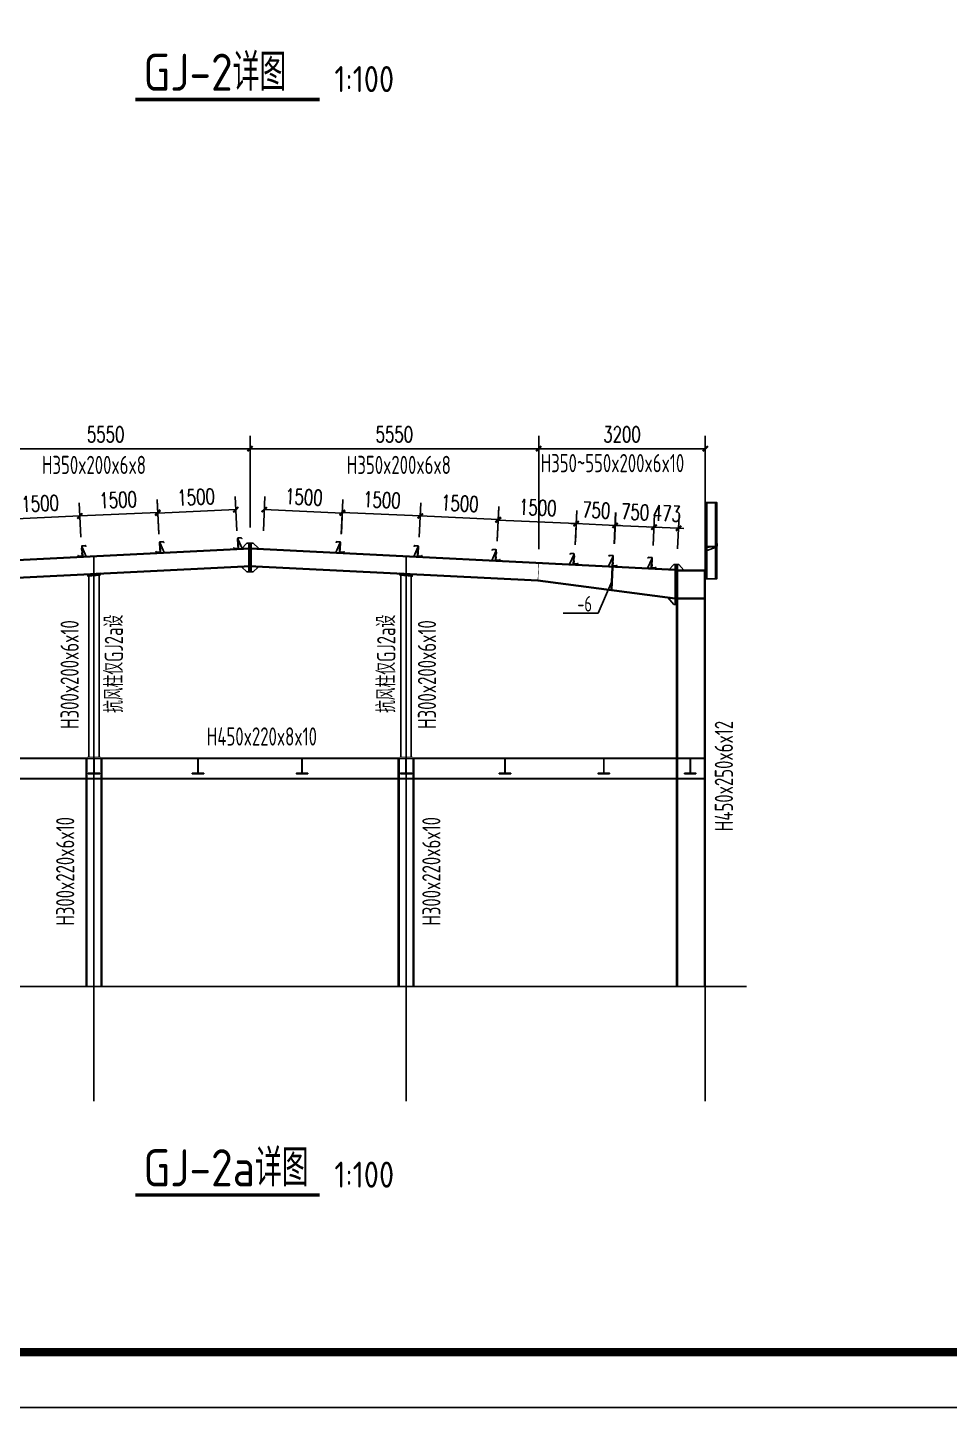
# Model space of a CAD drawing. Extents: x 177291 to 1288761, y 177638 to 322898.
# Drawn here: x 1211911 to 1229629, y 177960 to 204482 of the extents above; entities that cross this region are included whole.
import ezdxf

# ---------------------------------------------------------------- set-up
doc = ezdxf.new("R2010")
doc.units = 0
doc.header["$LTSCALE"] = 1000
for name, color, linetype in [('ADIM', 3, 'Continuous'), ('AXIS', 3, 'Continuous'), ('DOTE', 1, 'Continuous'), ('GL', 150, 'Continuous'), ('GZ', 50, 'Continuous'), ('LT', 27, 'Continuous'), ('PUB_TITLE', 4, 'Continuous'), ('PZ', 202, 'Continuous'), ('TEXT', 7, 'Continuous')]:
    doc.layers.add(name, color=color, linetype=linetype)
doc.styles.add('_TCH_DIM_T3', font='SIMPLEX', dxfattribs={"width": 0.705882, "bigfont": 'GBCBIG'})
doc.styles.get("Standard").update_dxf_attribs({"font": 'gbenor.shx', "bigfont": 'gbcbig.shx'})
doc.styles.add('TSSD_Norm', font='tssdeng.shx', dxfattribs={"bigfont": 'hztxt.shx'})
doc.dimstyles.new('TCH_100_1', dxfattribs={"dimtxt": 297.5, "dimasz": 100, "dimexe": 250, "dimexo": 300, "dimgap": 126.25, "dimtad": 1, "dimdec": 0, "dimzin": 0, "dimdsep": 46, "dimtxsty": '_TCH_DIM_T3', "dimblk": 'ARCHTICK', "dimcen": 0.09, "dimclrd": 126, "dimclre": 126, "dimclrt": 7, "dimazin": 2, "dimtfac": 1, "dimtdec": 0, "dimtix": 1, "dimtmove": 2, "dimatfit": 3, "dimfxl": 1, "dimtolj": 1, "dimtzin": 0, "dimarcsym": 0})

# ---------------------------------------------------------------- blocks, each defined once
blk = doc.blocks.new('_ArchTick')
at = {"color": 0, "linetype": 'ByBlock', "const_width": 0.4}
blk.add_lwpolyline([(-0.5, -0.5), (0.5, 0.5)], dxfattribs=at)
blk = doc.blocks.new('*D907')
at = {"color": 126, "linetype": 'ByBlock', "lineweight": -2, "transparency": 16777216}
for p, q in [((1210637, 194459), (1210637, 196638)), ((1216186, 194874), (1216186, 196638)), ((1210637, 196388), (1216186, 196388))]:
    blk.add_line(p, q, dxfattribs=at)
at = {"layer": 'Defpoints', "color": 0, "linetype": 'ByBlock', "transparency": 16777216}
for p in [(1216186, 196388), (1216186, 194574), (1210637, 194159)]:
    blk.add_point(p, dxfattribs=at)
at = {"color": 126, "linetype": 'ByBlock', "lineweight": -2, "transparency": 16777216, "xscale": 100, "yscale": 100, "zscale": 100, "rotation": 180}
blk.add_blockref('_ArchTick', (1210637, 196388), dxfattribs=at)
at = {"color": 126, "linetype": 'ByBlock', "lineweight": -2, "transparency": 16777216, "xscale": 100, "yscale": 100, "zscale": 100}
blk.add_blockref('_ArchTick', (1216186, 196388), dxfattribs=at)
at = {"color": 7, "linetype": 'ByBlock', "transparency": 16777216, "insert": (1213412, 196663), "char_height": 297.5, "attachment_point": 5, "style": '_TCH_DIM_T3'}
blk.add_mtext('\\A1;5550', dxfattribs=at)
blk = doc.blocks.new('*D908')
at = {"color": 126, "linetype": 'ByBlock', "lineweight": -2, "transparency": 16777216}
for p, q in [((1214432, 194742), (1214402, 195399)), ((1215912, 195217), (1214413, 195150)), ((1215930, 194809), (1215900, 195467))]:
    blk.add_line(p, q, dxfattribs=at)
at = {"layer": 'Defpoints', "color": 0, "linetype": 'ByBlock', "transparency": 16777216}
for p in [(1214413, 195150), (1214445, 194442, 0), (1215944, 194509, 0)]:
    blk.add_point(p, dxfattribs=at)
at = {"color": 126, "linetype": 'ByBlock', "lineweight": -2, "transparency": 16777216, "xscale": 100, "yscale": 100, "zscale": 100}
for p, rotation in [((1214413, 195150), 182.581565434301), ((1215912, 195217), 2.581565434300943)]:
    blk.add_blockref('_ArchTick', p, dxfattribs=dict(at, rotation=rotation))
at = {"color": 7, "linetype": 'ByBlock', "transparency": 16777216, "insert": (1215150, 195458), "char_height": 297.5, "attachment_point": 5, "rotation": 2.5816, "style": '_TCH_DIM_T3'}
blk.add_mtext('\\A1;1500', dxfattribs=at)
blk = doc.blocks.new('*D909')
at = {"color": 126, "linetype": 'ByBlock', "lineweight": -2, "transparency": 16777216}
for p, q in [((1212932, 194688), (1212903, 195345)), ((1214431, 194755), (1214401, 195412)), ((1214413, 195162), (1212914, 195095))]:
    blk.add_line(p, q, dxfattribs=at)
at = {"layer": 'Defpoints', "color": 0, "linetype": 'ByBlock', "transparency": 16777216}
for p in [(1212914, 195095), (1214445, 194455, 0), (1212946, 194388, 0)]:
    blk.add_point(p, dxfattribs=at)
at = {"color": 126, "linetype": 'ByBlock', "lineweight": -2, "transparency": 16777216, "xscale": 100, "yscale": 100, "zscale": 100}
for p, rotation in [((1214413, 195162), 2.581565434300943), ((1212914, 195095), 182.581565434301)]:
    blk.add_blockref('_ArchTick', p, dxfattribs=dict(at, rotation=rotation))
at = {"color": 7, "linetype": 'ByBlock', "transparency": 16777216, "insert": (1213651, 195403), "char_height": 297.5, "attachment_point": 5, "rotation": 2.5816, "style": '_TCH_DIM_T3'}
blk.add_mtext('\\A1;1500', dxfattribs=at)
blk = doc.blocks.new('*D910')
at = {"color": 126, "linetype": 'ByBlock', "lineweight": -2, "transparency": 16777216}
for p, q in [((1211434, 194621), (1211404, 195277)), ((1212932, 194688), (1212903, 195345)), ((1212914, 195095), (1211416, 195027))]:
    blk.add_line(p, q, dxfattribs=at)
at = {"layer": 'Defpoints', "color": 0, "linetype": 'ByBlock', "transparency": 16777216}
for p in [(1211416, 195027), (1211448, 194321, 0), (1212946, 194388, 0)]:
    blk.add_point(p, dxfattribs=at)
at = {"color": 126, "linetype": 'ByBlock', "lineweight": -2, "transparency": 16777216, "xscale": 100, "yscale": 100, "zscale": 100}
for p, rotation in [((1211416, 195027), 182.581565434301), ((1212914, 195095), 2.581565434300943)]:
    blk.add_blockref('_ArchTick', p, dxfattribs=dict(at, rotation=rotation))
at = {"color": 7, "linetype": 'ByBlock', "transparency": 16777216, "insert": (1212153, 195336), "char_height": 297.5, "attachment_point": 5, "rotation": 2.5816, "style": '_TCH_DIM_T3'}
blk.add_mtext('\\A1;1500', dxfattribs=at)
blk = doc.blocks.new('*D1454')
at = {"color": 126, "linetype": 'ByBlock', "lineweight": -2, "transparency": 16777216}
for p, q in [((1216186, 194874), (1216186, 196638)), ((1221736, 194459), (1221736, 196638)), ((1221736, 196388), (1216186, 196388))]:
    blk.add_line(p, q, dxfattribs=at)
at = {"layer": 'Defpoints', "color": 0, "linetype": 'ByBlock', "transparency": 16777216}
for p in [(1216186, 196388), (1216186, 194574), (1221736, 194159)]:
    blk.add_point(p, dxfattribs=at)
at = {"color": 126, "linetype": 'ByBlock', "lineweight": -2, "transparency": 16777216, "xscale": 100, "yscale": 100, "zscale": 100, "rotation": 180}
blk.add_blockref('_ArchTick', (1216186, 196388), dxfattribs=at)
at = {"color": 126, "linetype": 'ByBlock', "lineweight": -2, "transparency": 16777216, "xscale": 100, "yscale": 100, "zscale": 100}
blk.add_blockref('_ArchTick', (1221736, 196388), dxfattribs=at)
at = {"color": 7, "linetype": 'ByBlock', "transparency": 16777216, "insert": (1218961, 196663), "char_height": 297.5, "attachment_point": 5, "style": '_TCH_DIM_T3'}
blk.add_mtext('\\A1;5550', dxfattribs=at)
blk = doc.blocks.new('*D1455')
at = {"color": 126, "linetype": 'ByBlock', "lineweight": -2, "transparency": 16777216}
for p, q in [((1216443, 194809), (1216473, 195467)), ((1216461, 195217), (1217960, 195150)), ((1217941, 194742), (1217971, 195399))]:
    blk.add_line(p, q, dxfattribs=at)
at = {"layer": 'Defpoints', "color": 0, "linetype": 'ByBlock', "transparency": 16777216}
for p in [(1217960, 195150), (1216429, 194509, 0), (1217928, 194442, 0)]:
    blk.add_point(p, dxfattribs=at)
at = {"color": 126, "linetype": 'ByBlock', "lineweight": -2, "transparency": 16777216, "xscale": 100, "yscale": 100, "zscale": 100}
for p, rotation in [((1216461, 195217), 177.4184345662846), ((1217960, 195150), 357.4184345662847)]:
    blk.add_blockref('_ArchTick', p, dxfattribs=dict(at, rotation=rotation))
at = {"color": 7, "linetype": 'ByBlock', "transparency": 16777216, "insert": (1217223, 195458), "char_height": 297.5, "attachment_point": 5, "rotation": 357.4184, "style": '_TCH_DIM_T3'}
blk.add_mtext('\\A1;1500', dxfattribs=at)
blk = doc.blocks.new('*D1456')
at = {"color": 126, "linetype": 'ByBlock', "lineweight": -2, "transparency": 16777216}
for p, q in [((1217942, 194755), (1217972, 195412)), ((1219440, 194688), (1219470, 195345)), ((1217960, 195162), (1219459, 195095))]:
    blk.add_line(p, q, dxfattribs=at)
at = {"layer": 'Defpoints', "color": 0, "linetype": 'ByBlock', "transparency": 16777216}
for p in [(1219459, 195095), (1217928, 194455, 0), (1219427, 194388, 0)]:
    blk.add_point(p, dxfattribs=at)
at = {"color": 126, "linetype": 'ByBlock', "lineweight": -2, "transparency": 16777216, "xscale": 100, "yscale": 100, "zscale": 100}
for p, rotation in [((1217960, 195162), 177.4184345662846), ((1219459, 195095), 357.4184345662847)]:
    blk.add_blockref('_ArchTick', p, dxfattribs=dict(at, rotation=rotation))
at = {"color": 7, "linetype": 'ByBlock', "transparency": 16777216, "insert": (1218722, 195403), "char_height": 297.5, "attachment_point": 5, "rotation": 357.4184, "style": '_TCH_DIM_T3'}
blk.add_mtext('\\A1;1500', dxfattribs=at)
blk = doc.blocks.new('*D1457')
at = {"color": 126, "linetype": 'ByBlock', "lineweight": -2, "transparency": 16777216}
for p, q in [((1219440, 194688), (1219470, 195345)), ((1220939, 194621), (1220969, 195277)), ((1219459, 195095), (1220957, 195027))]:
    blk.add_line(p, q, dxfattribs=at)
at = {"layer": 'Defpoints', "color": 0, "linetype": 'ByBlock', "transparency": 16777216}
for p in [(1220957, 195027), (1219427, 194388, 0), (1220925, 194321, 0)]:
    blk.add_point(p, dxfattribs=at)
at = {"color": 126, "linetype": 'ByBlock', "lineweight": -2, "transparency": 16777216, "xscale": 100, "yscale": 100, "zscale": 100}
for p, rotation in [((1219459, 195095), 177.4184345662846), ((1220957, 195027), 357.4184345662847)]:
    blk.add_blockref('_ArchTick', p, dxfattribs=dict(at, rotation=rotation))
at = {"color": 7, "linetype": 'ByBlock', "transparency": 16777216, "insert": (1220220, 195336), "char_height": 297.5, "attachment_point": 5, "rotation": 357.4184, "style": '_TCH_DIM_T3'}
blk.add_mtext('\\A1;1500', dxfattribs=at)
blk = doc.blocks.new('*D1458')
at = {"color": 126, "linetype": 'ByBlock', "lineweight": -2, "transparency": 16777216}
for p, q in [((1220938, 194608), (1220968, 195264)), ((1220957, 195015), (1222455, 194947)), ((1222437, 194541), (1222466, 195197))]:
    blk.add_line(p, q, dxfattribs=at)
at = {"layer": 'Defpoints', "color": 0, "linetype": 'ByBlock', "transparency": 16777216}
for p in [(1222455, 194947), (1220925, 194308, 0), (1222423, 194242, 0)]:
    blk.add_point(p, dxfattribs=at)
at = {"color": 126, "linetype": 'ByBlock', "lineweight": -2, "transparency": 16777216, "xscale": 100, "yscale": 100, "zscale": 100}
for p, rotation in [((1220957, 195015), 177.4184345662846), ((1222455, 194947), 357.4184345662847)]:
    blk.add_blockref('_ArchTick', p, dxfattribs=dict(at, rotation=rotation))
at = {"color": 7, "linetype": 'ByBlock', "transparency": 16777216, "insert": (1221718, 195255), "char_height": 297.5, "attachment_point": 5, "rotation": 357.4184, "style": '_TCH_DIM_T3'}
blk.add_mtext('\\A1;1500', dxfattribs=at)
blk = doc.blocks.new('*D1459')
at = {"color": 126, "linetype": 'ByBlock', "lineweight": -2, "transparency": 16777216}
for p, q in [((1222455, 194947), (1222355, 194951)), ((1222439, 194595), (1222466, 195197)), ((1222455, 194947), (1223204, 194913)), ((1223189, 194566), (1223216, 195163)), ((1223204, 194913), (1223304, 194909))]:
    blk.add_line(p, q, dxfattribs=at)
at = {"layer": 'Defpoints', "color": 0, "linetype": 'ByBlock', "transparency": 16777216}
for p in [(1223204, 194913), (1222426, 194295, 0), (1223175, 194267, 0)]:
    blk.add_point(p, dxfattribs=at)
at = {"color": 126, "linetype": 'ByBlock', "lineweight": -2, "transparency": 16777216, "xscale": 100, "yscale": 100, "zscale": 100}
for p, rotation in [((1222455, 194947), 357.4184345662847), ((1223204, 194913), 177.4184345662846)]:
    blk.add_blockref('_ArchTick', p, dxfattribs=dict(at, rotation=rotation))
at = {"color": 7, "linetype": 'ByBlock', "transparency": 16777216, "insert": (1222842, 195205), "char_height": 297.5, "attachment_point": 5, "rotation": 357.4184, "style": '_TCH_DIM_T3'}
blk.add_mtext('\\A1;750', dxfattribs=at)
blk = doc.blocks.new('*D1460')
at = {"color": 126, "linetype": 'ByBlock', "lineweight": -2, "transparency": 16777216}
for p, q in [((1223186, 194561), (1223213, 195163)), ((1223936, 194533), (1223963, 195129)), ((1223202, 194913), (1223102, 194918)), ((1223202, 194913), (1223951, 194880)), ((1223951, 194880), (1224051, 194875))]:
    blk.add_line(p, q, dxfattribs=at)
at = {"layer": 'Defpoints', "color": 0, "linetype": 'ByBlock', "transparency": 16777216}
for p in [(1223951, 194880), (1223173, 194261, 0), (1223922, 194233, 0)]:
    blk.add_point(p, dxfattribs=at)
at = {"color": 126, "linetype": 'ByBlock', "lineweight": -2, "transparency": 16777216, "xscale": 100, "yscale": 100, "zscale": 100}
for p, rotation in [((1223202, 194913), 357.4184345662847), ((1223951, 194880), 177.4184345662846)]:
    blk.add_blockref('_ArchTick', p, dxfattribs=dict(at, rotation=rotation))
at = {"color": 7, "linetype": 'ByBlock', "transparency": 16777216, "insert": (1223589, 195171), "char_height": 297.5, "attachment_point": 5, "rotation": 357.4184, "style": '_TCH_DIM_T3'}
blk.add_mtext('\\A1;750', dxfattribs=at)
blk = doc.blocks.new('*D1461')
at = {"color": 126, "linetype": 'ByBlock', "lineweight": -2, "transparency": 16777216}
for p, q in [((1223933, 194527), (1223960, 195129)), ((1224404, 194461), (1224433, 195108)), ((1223949, 194880), (1223849, 194884)), ((1223949, 194880), (1224422, 194858)), ((1224422, 194858), (1224522, 194854))]:
    blk.add_line(p, q, dxfattribs=at)
at = {"layer": 'Defpoints', "color": 0, "linetype": 'ByBlock', "transparency": 16777216}
for p in [(1224422, 194858), (1223920, 194228, 0), (1224390, 194161, -4)]:
    blk.add_point(p, dxfattribs=at)
at = {"color": 126, "linetype": 'ByBlock', "lineweight": -2, "transparency": 16777216, "xscale": 100, "yscale": 100, "zscale": 100}
for p, rotation in [((1223949, 194880), 357.4184345662847), ((1224422, 194858), 177.4184345662846)]:
    blk.add_blockref('_ArchTick', p, dxfattribs=dict(at, rotation=rotation))
at = {"color": 7, "linetype": 'ByBlock', "transparency": 16777216, "insert": (1224198, 195144), "char_height": 297.5, "attachment_point": 5, "rotation": 357.4184, "style": '_TCH_DIM_T3'}
blk.add_mtext('\\A1;473', dxfattribs=at)
blk = doc.blocks.new('*D1462')
at = {"color": 126, "linetype": 'ByBlock', "lineweight": -2, "transparency": 16777216}
for p, q in [((1221736, 194459), (1221736, 196638)), ((1224936, 194577), (1224936, 196638)), ((1221736, 196388), (1224936, 196388))]:
    blk.add_line(p, q, dxfattribs=at)
at = {"layer": 'Defpoints', "color": 0, "linetype": 'ByBlock', "transparency": 16777216}
for p in [(1224936, 196388), (1221736, 194159), (1224936, 194277)]:
    blk.add_point(p, dxfattribs=at)
at = {"color": 126, "linetype": 'ByBlock', "lineweight": -2, "transparency": 16777216, "xscale": 100, "yscale": 100, "zscale": 100, "rotation": 180}
blk.add_blockref('_ArchTick', (1221736, 196388), dxfattribs=at)
at = {"color": 126, "linetype": 'ByBlock', "lineweight": -2, "transparency": 16777216, "xscale": 100, "yscale": 100, "zscale": 100}
blk.add_blockref('_ArchTick', (1224936, 196388), dxfattribs=at)
at = {"color": 7, "linetype": 'ByBlock', "transparency": 16777216, "insert": (1223336, 196663), "char_height": 297.5, "attachment_point": 5, "style": '_TCH_DIM_T3'}
blk.add_mtext('\\A1;3200', dxfattribs=at)

msp = doc.modelspace()

# ---------------------------------------------------------------- linework, layer by layer
at = {"elevation": -0.03}
for points in [[(1213307.58, 193973.68), (1213068.16, 193956.92), (1213066.76, 193976.87), (1213306.18, 193993.63)], [(1213308.97, 193953.73), (1213069.56, 193936.97), (1213068.16, 193956.92), (1213307.58, 193973.68)], [(1219063.97, 193953.73), (1219303.39, 193936.97), (1219304.78, 193956.92), (1219065.37, 193973.68)], [(1219065.37, 193973.68), (1219304.78, 193956.92), (1219306.18, 193976.87), (1219066.77, 193993.63)]]:
    msp.add_lwpolyline(points, close=True, dxfattribs=at)
at = {"layer": 'ADIM', "const_width": 70}
for points in [[(1213981.88, 203101.53), (1217527.37, 203101.53)], [(1213981.88, 182042.86), (1217527.37, 182042.86)]]:
    msp.add_lwpolyline(points, dxfattribs=at)
at = {"layer": 'AXIS'}
for p, q in [((1223140.71, 193835.39, 0.62), (1222877.83, 193224.15, -19.48)), ((1222208.08, 193224.15, -19.48), (1222877.83, 193224.15, -19.48)), ((1213186.47, 186051.02, -0.03), (1213186.47, 183846.99, -0.03)), ((1219186.47, 186051.02, -0.17), (1219186.47, 183846.99, -0.17)), ((1224936.65, 186051.02, -0.23), (1224936.65, 183846.99, -0.23))]:
    msp.add_line(p, q, dxfattribs=at)
at = {"layer": 'DOTE'}
for p, q in [((1213186.47, 185934.67, -0.62), (1213186.47, 194327.75, -0.11)), ((1219186.48, 185934.67, -0.62), (1219186.47, 194327.75, -0.11)), ((1213186.47, 190440.99, -0.45), (1213186.47, 190431.01, 0.12)), ((1219186.48, 190440.99, -0.45), (1219186.47, 190431.01, 0.12)), ((1206004.84, 186051.02, -0.03), (1225726.7, 186051.02, -0.03))]:
    msp.add_line(p, q, dxfattribs=at)
at = {"layer": 'GL'}
for p, q in [((1216186.47, 194474.02, -0.03), (1208012.47, 194065.32, -0.03)), ((1216186.47, 194462, -0.03), (1208012.47, 194053.3, -0.03)), ((1216186.47, 194474.02, -0.03), (1224360.47, 194065.32, -0.03)), ((1216186.47, 194462, -0.03), (1224360.47, 194053.3, -0.03)), ((1216203.35, 194136.44, -0.03), (1210652.72, 193858.91, -0.03)), ((1216203.95, 194124.45, -0.03), (1210653.32, 193846.92, -0.03)), ((1216168.99, 194124.45, -0.03), (1221719.63, 193846.92, -0.03)), ((1216169.59, 194136.44, -0.03), (1221720.23, 193858.91, -0.03)), ((1221719.63, 193846.92, -0.03), (1224360.47, 193504.86, -5.99)), ((1221719.63, 193846.92, -0.03), (1224360.47, 193504.86, -5.99)), ((1221721.11, 193858.83, -0.03), (1224360.47, 193516.95, -5.99)), ((1221721.11, 193858.83, -0.03), (1224360.47, 193516.95, -5.99)), ((1224936.47, 190441, -0.45), (1207450.47, 190440.99, -0.66)), ((1224936.47, 190431, -0.45), (1207450.47, 190430.99, -0.66)), ((1224936.47, 190051.01, 7.09), (1207450.47, 190051, 17.47)), ((1224936.47, 190041.01, 7.09), (1207450.47, 190041, 17.47))]:
    msp.add_line(p, q, dxfattribs=at)
at = {"layer": 'GL', "color": 6, "const_width": 10, "elevation": -0.03}
msp.add_lwpolyline([(1221737.11, 194196.49), (1221719.63, 193846.92)], dxfattribs=at)
at = {"layer": 'GL'}
for points, elevation in [([(1223158.24, 194113.38), (1223147.86, 194113.93), (1223127.71, 193678.7), (1223138.08, 193678.15)], -0.03), ([(1213296.47, 190140.99), (1213076.47, 190140.99), (1213076.47, 190150.99), (1213179.62, 190150.99), (1213183.47, 190155.99), (1213183.47, 190426.34), (1213179.62, 190430.99), (1213076.47, 190430.99), (1213076.47, 190440.99), (1213296.47, 190440.99), (1213296.47, 190430.99), (1213193.47, 190430.99), (1213189.47, 190426.51), (1213189.47, 190155.99), (1213193.47, 190150.99), (1213296.47, 190150.99), (1213296.47, 190140.99)], -0.59), ([(1215296.47, 190141.02), (1215076.47, 190141.02), (1215076.47, 190151.02), (1215179.62, 190151.02), (1215183.47, 190156.02), (1215183.47, 190426.37), (1215179.62, 190431.02), (1215076.47, 190431.02), (1215076.47, 190441.02), (1215296.47, 190441.02), (1215296.47, 190431.02), (1215193.47, 190431.02), (1215189.47, 190426.53), (1215189.47, 190156.02), (1215193.47, 190151.02), (1215296.47, 190151.02), (1215296.47, 190141.02)], -0.03), ([(1217296.47, 190141.02), (1217076.47, 190141.02), (1217076.47, 190151.02), (1217179.62, 190151.02), (1217183.47, 190156.02), (1217183.47, 190426.37), (1217179.62, 190431.02), (1217076.47, 190431.02), (1217076.47, 190441.02), (1217296.47, 190441.02), (1217296.47, 190431.02), (1217193.47, 190431.02), (1217189.47, 190426.53), (1217189.47, 190156.02), (1217193.47, 190151.02), (1217296.47, 190151.02), (1217296.47, 190141.02)], -0.03), ([(1219076.48, 190140.99), (1219296.48, 190140.99), (1219296.48, 190150.99), (1219193.33, 190150.99), (1219189.48, 190155.99), (1219189.48, 190426.34), (1219193.33, 190430.99), (1219296.48, 190430.99), (1219296.48, 190440.99), (1219076.48, 190440.99), (1219076.48, 190430.99), (1219179.48, 190430.99), (1219183.48, 190426.51), (1219183.48, 190155.99), (1219179.48, 190150.99), (1219076.48, 190150.99), (1219076.48, 190140.99)], -0.59), ([(1221196.47, 190141.02), (1220976.47, 190141.02), (1220976.47, 190151.02), (1221079.62, 190151.02), (1221083.47, 190156.02), (1221083.47, 190426.37), (1221079.62, 190431.02), (1220976.47, 190431.02), (1220976.47, 190441.02), (1221196.47, 190441.02), (1221196.47, 190431.02), (1221093.47, 190431.02), (1221089.47, 190426.53), (1221089.47, 190156.02), (1221093.47, 190151.02), (1221196.47, 190151.02), (1221196.47, 190141.02)], -0.3), ([(1223096.47, 190141.02), (1222876.47, 190141.02), (1222876.47, 190151.02), (1222979.62, 190151.02), (1222983.47, 190156.02), (1222983.47, 190426.37), (1222979.62, 190431.02), (1222876.47, 190431.02), (1222876.47, 190441.02), (1223096.47, 190441.02), (1223096.47, 190431.02), (1222993.47, 190431.02), (1222989.47, 190426.53), (1222989.47, 190156.02), (1222993.47, 190151.02), (1223096.47, 190151.02), (1223096.47, 190141.02)], -0.3), ([(1224758.01, 190141.02), (1224538.01, 190141.02), (1224538.01, 190151.02), (1224641.16, 190151.02), (1224645.01, 190156.02), (1224645.01, 190426.37), (1224641.16, 190431.02), (1224538.01, 190431.02), (1224538.01, 190441.02), (1224758.01, 190441.02), (1224758.01, 190431.02), (1224655.01, 190431.02), (1224651.01, 190426.53), (1224651.01, 190156.02), (1224655.01, 190151.02), (1224758.01, 190151.02), (1224758.01, 190141.02)], -0.3)]:
    msp.add_lwpolyline(points, close=True, dxfattribs=dict(at, elevation=elevation))
at = {"layer": 'GZ'}
for p, q in [((1213086.77, 193978.27, -4.15), (1213086.47, 190465.99, -4.61)), ((1213286.54, 190465.99, -3.3), (1213286.84, 193992.28, -1.8)), ((1219086.4, 190465.99, -3.3), (1219086.1, 193992.28, -1.8)), ((1219286.18, 193978.27, -4.15), (1219286.48, 190465.99, -4.61)), ((1224922.47, 186051.02, 2.07), (1224922.47, 194037.02, -2.12)), ((1224936.47, 186051.02, 2.07), (1224936.47, 194037.02, -2.12)), ((1224400.47, 193516.32, -9.88), (1224922.47, 193516.32, -5.9)), ((1224400.47, 193516.32, -9.88), (1224922.47, 193516.32, -5.9)), ((1224400.47, 193502.32, -9.88), (1224922.47, 193502.32, -5.9)), ((1224400.47, 193502.32, -9.88), (1224922.47, 193502.32, -5.9)), ((1224386.47, 193342.32, -5.99), (1224386.47, 186051.02, -1.95)), ((1224400.47, 193342.32, -5.99), (1224400.47, 186051.02, -1.95)), ((1213036.47, 186051.02, 4.02), (1213036.47, 190431.02, -0.34)), ((1213050.47, 186051.02, 4.02), (1213050.47, 190431.02, -0.3)), ((1213322.47, 190431.02, -4.84), (1213322.47, 186051.02, 0)), ((1213336.47, 190431.02, -4.84), (1213336.47, 186051.02, 0)), ((1219036.48, 190431.02, -4.84), (1219036.48, 186051.02, 0)), ((1219050.48, 190431.02, -4.84), (1219050.48, 186051.02, 0)), ((1219322.48, 186051.02, 4.02), (1219322.48, 190431.02, -0.3)), ((1219336.48, 186051.02, 4.02), (1219336.48, 190431.02, -0.34))]:
    msp.add_line(p, q, dxfattribs=at)
at = {"layer": 'GZ', "elevation": -3.99}
msp.add_lwpolyline([(1224936.47, 194037.02), (1224400.47, 194037.02), (1224400.47, 194051.02), (1224936.47, 194051.02)], close=True, dxfattribs=at)
at = {"layer": 'LT'}
for p, q in [((1224936.47, 195351.02, -1.96), (1225156.47, 195351.02, -1.96)), ((1224936.47, 195347.64, -1.96), (1224936.47, 195351.02, -1.96)), ((1225156.47, 195347.64, -1.96), (1224936.47, 195347.64, -1.96)), ((1224941.47, 195283.89, -1.96), (1224941.47, 195336.39, -1.96)), ((1224944.85, 195333.02, -1.96), (1224944.85, 195287.27, -1.96)), ((1224952.72, 195347.64, -1.96), (1225150.22, 195347.64, -1.96)), ((1224963.97, 195272.64, -1.96), (1224952.72, 195272.64, -1.96)), ((1225146.85, 195344.27, -1.96), (1224956.1, 195344.27, -1.96)), ((1224956.1, 195276.02, -1.96), (1224963.97, 195276.02, -1.96)), ((1224963.97, 195276.02, -1.96), (1224963.97, 195272.64, -1.96)), ((1225138.97, 195272.64, -1.96), (1225138.97, 195276.02, -1.96)), ((1225138.97, 195276.02, -1.96), (1225146.85, 195276.02, -1.96)), ((1225150.22, 195272.64, -1.96), (1225138.97, 195272.64, -1.96)), ((1225156.47, 195351.02, -1.96), (1225156.47, 195347.64, -1.96)), ((1225158.1, 195287.27, -1.96), (1225158.1, 195333.02, -1.96)), ((1225161.47, 195336.39, -1.96), (1225161.47, 195283.89, -1.96)), ((1225157.7, 194502.74, -1.96), (1224937.7, 194502.74, -1.96)), ((1224937.7, 194502.74, -1.96), (1224937.7, 194499.36, -1.96)), ((1224937.7, 194499.36, -1.96), (1225157.7, 194499.36, -1.96)), ((1225157.7, 194499.36, -1.96), (1224937.7, 194419.74, -1.96)), ((1224942.7, 194566.49, -1.96), (1224942.7, 194513.99, -1.96)), ((1224946.07, 194517.36, -1.96), (1224946.07, 194563.11, -1.96)), ((1224965.2, 194577.74, -1.96), (1224953.95, 194577.74, -1.96)), ((1224953.95, 194502.74, -1.96), (1225151.45, 194502.74, -1.96)), ((1224957.32, 194574.36, -1.96), (1224965.2, 194574.36, -1.96)), ((1225148.07, 194506.11, -1.96), (1224957.32, 194506.11, -1.96)), ((1224965.2, 194574.36, -1.96), (1224965.2, 194577.74, -1.96)), ((1224999.11, 194480.19, -1.96), (1224999.11, 194518.53, -1.96)), ((1225109.55, 194480.19, -1.96), (1225109.55, 194518.53, -1.96)), ((1225140.2, 194577.74, -1.96), (1225140.2, 194574.36, -1.96)), ((1225151.45, 194577.74, -1.96), (1225140.2, 194577.74, -1.96)), ((1225140.2, 194574.36, -1.96), (1225148.07, 194574.36, -1.96)), ((1225157.7, 194499.36, -1.96), (1225157.7, 194502.74, -1.96)), ((1225159.32, 194563.11, -1.96), (1225159.32, 194517.36, -1.96)), ((1225162.7, 194513.99, -1.96), (1225162.7, 194566.49, -1.96))]:
    msp.add_line(p, q, dxfattribs=at)
at = {"layer": 'LT', "color": 1, "linetype": 'Continuous'}
for p, q in [((1212976.33, 194465.96, -4.03), (1212936.47, 194463.97, -4.03)), ((1212976.33, 194465.96, -4.03), (1212936.47, 194463.97, -4.03)), ((1214474.46, 194540.87, -4.03), (1214434.6, 194538.88, -4.03)), ((1214474.46, 194540.87, -4.03), (1214434.6, 194538.88, -4.03)), ((1214479.03, 194449.46, -4.03), (1214439.17, 194447.47, -4.03)), ((1214479.03, 194449.46, -4.03), (1214439.17, 194447.47, -4.03)), ((1215972.59, 194615.77, -4.03), (1215932.73, 194613.78, -4.03)), ((1215972.59, 194615.77, -4.03), (1215932.73, 194613.78, -4.03)), ((1215977.16, 194524.37, -4.03), (1215937.3, 194522.38, -4.03)), ((1215977.16, 194524.37, -4.03), (1215937.3, 194522.38, -4.03)), ((1217893.92, 194449.46, -4.03), (1217933.77, 194447.47, -4.03)), ((1217893.92, 194449.46, -4.03), (1217933.77, 194447.47, -4.03)), ((1217898.49, 194540.87, -4.03), (1217938.34, 194538.88, -4.03)), ((1217898.49, 194540.87, -4.03), (1217938.34, 194538.88, -4.03)), ((1219396.62, 194465.96, -4.03), (1219436.47, 194463.97, -4.03)), ((1219396.62, 194465.96, -4.03), (1219436.47, 194463.97, -4.03)), ((1212980.9, 194374.56, -4.03), (1212941.04, 194372.56, -4.03)), ((1212980.9, 194374.56, -4.03), (1212941.04, 194372.56, -4.03)), ((1219392.05, 194374.56, -4.03), (1219431.9, 194372.56, -4.03)), ((1219392.05, 194374.56, -4.03), (1219431.9, 194372.56, -4.03)), ((1220890.17, 194299.65, -4.03), (1220930.03, 194297.66, -4.03)), ((1220890.17, 194299.65, -4.03), (1220930.03, 194297.66, -4.03)), ((1220894.74, 194391.06, -4.03), (1220934.6, 194389.06, -4.03)), ((1220894.74, 194391.06, -4.03), (1220934.6, 194389.06, -4.03)), ((1222388.3, 194224.74, -4.03), (1222428.16, 194222.75, -4.03)), ((1222388.3, 194224.74, -4.03), (1222428.16, 194222.75, -4.03)), ((1222392.87, 194316.15, -4.03), (1222432.73, 194314.16, -4.03)), ((1222392.87, 194316.15, -4.03), (1222432.73, 194314.16, -4.03)), ((1223137.37, 194187.29, -4.03), (1223177.22, 194185.3, -4.03)), ((1223137.37, 194187.29, -4.03), (1223177.22, 194185.3, -4.03)), ((1223141.94, 194278.7, -4.03), (1223181.79, 194276.7, -4.03)), ((1223141.94, 194278.7, -4.03), (1223181.79, 194276.7, -4.03)), ((1223886.43, 194149.84, -4.03), (1223926.29, 194147.84, -4.03)), ((1223886.43, 194149.84, -4.03), (1223926.29, 194147.84, -4.03)), ((1223891, 194241.24, -4.03), (1223930.86, 194239.25, -4.03)), ((1223891, 194241.24, -4.03), (1223930.86, 194239.25, -4.03))]:
    msp.add_line(p, q, dxfattribs=at)
at = {"layer": 'LT', "elevation": -0.03}
for points in [[(1224936.47, 193887.29), (1225160.1, 193887.29), (1225160.1, 195347.64), (1224936.47, 195347.65)], [(1224966.47, 193887.29), (1225130.1, 193887.29), (1225130.1, 195347.64), (1224966.47, 195347.65)], [(1212954.26, 194504.65), (1212960.25, 194504.95), (1212969.84, 194313.19), (1212963.85, 194312.89)], [(1212960.75, 194494.96), (1212969.84, 194313.19), (1213039.74, 194316.68)], [(1214452.39, 194579.55), (1214458.38, 194579.85), (1214467.97, 194388.09), (1214461.98, 194387.79)], [(1214458.88, 194569.87), (1214467.97, 194388.09), (1214537.87, 194391.59)], [(1215950.52, 194654.46), (1215956.51, 194654.76), (1215966.1, 194463), (1215960.11, 194462.7)], [(1215957.01, 194644.77), (1215966.1, 194463), (1216036, 194466.49)], [(1217914.06, 194569.87), (1217904.97, 194388.09), (1217835.08, 194391.59)], [(1217920.55, 194579.55), (1217914.56, 194579.85), (1217904.97, 194388.09), (1217910.97, 194387.79)], [(1219412.19, 194494.96), (1219403.1, 194313.19), (1219333.2, 194316.68)], [(1219418.68, 194504.65), (1219412.69, 194504.95), (1219403.1, 194313.19), (1219409.1, 194312.89)], [(1220910.32, 194420.05), (1220901.23, 194238.28), (1220831.33, 194241.78)], [(1220916.81, 194429.74), (1220910.82, 194430.04), (1220901.23, 194238.28), (1220907.22, 194237.98)], [(1222408.45, 194345.15), (1222399.36, 194163.37), (1222329.46, 194166.87)], [(1222414.94, 194354.83), (1222408.95, 194355.13), (1222399.36, 194163.37), (1222405.35, 194163.07)], [(1223157.51, 194307.69), (1223148.42, 194125.92), (1223078.53, 194129.42)], [(1223164, 194317.38), (1223158.01, 194317.68), (1223148.42, 194125.92), (1223154.42, 194125.62)], [(1223906.58, 194270.24), (1223897.49, 194088.47), (1223827.59, 194091.96)], [(1223913.07, 194279.93), (1223907.08, 194280.23), (1223897.49, 194088.47), (1223903.48, 194088.17)]]:
    msp.add_lwpolyline(points, close=True, dxfattribs=at)
at = {"layer": 'LT', "elevation": -4.03}
for points in [[(1215950.27, 194659.45, -0.41421356), (1215959.76, 194669.94), (1216015.45, 194672.73), (1216029.57, 194659.95), (1216031.58, 194662.17), (1216016.54, 194675.78), (1215956.61, 194672.79, 0.41421356), (1215947.12, 194662.3), (1215955.96, 194485.52, -0.41421356), (1215946.47, 194475.03), (1215890.79, 194472.25), (1215876.67, 194485.03), (1215874.65, 194482.8), (1215889.69, 194469.19), (1215949.62, 194472.19, 0.41421356), (1215959.11, 194482.68), (1215950.27, 194659.45)], [(1212954.01, 194509.64, -0.41421356), (1212963.5, 194520.13), (1213019.19, 194522.91), (1213033.31, 194510.14), (1213035.32, 194512.36), (1213020.28, 194525.97), (1212960.35, 194522.97, 0.41421356), (1212950.87, 194512.49), (1212959.71, 194335.71, -0.41421356), (1212950.22, 194325.22), (1212894.53, 194322.44), (1212880.41, 194335.21), (1212878.4, 194332.99), (1212893.44, 194319.38), (1212953.36, 194322.38, 0.41421356), (1212962.85, 194332.86), (1212954.01, 194509.64)], [(1214452.14, 194584.55, -0.41421356), (1214461.63, 194595.03), (1214517.32, 194597.82), (1214531.44, 194585.04), (1214533.45, 194587.27), (1214518.41, 194600.88), (1214458.48, 194597.88, 0.41421356), (1214448.99, 194587.39), (1214457.83, 194410.62, -0.41421356), (1214448.35, 194400.13), (1214392.66, 194397.34), (1214378.54, 194410.12), (1214376.52, 194407.89), (1214391.57, 194394.29), (1214451.49, 194397.28, 0.41421356), (1214460.98, 194407.77), (1214452.14, 194584.55)], [(1217920.8, 194584.55, 0.41421356), (1217911.32, 194595.03), (1217855.63, 194597.82), (1217841.51, 194585.04), (1217839.5, 194587.27), (1217854.54, 194600.88), (1217914.46, 194597.88, -0.41421356), (1217923.95, 194587.39), (1217915.11, 194410.62, 0.41421356), (1217924.6, 194400.13), (1217980.29, 194397.34), (1217994.41, 194410.12), (1217996.42, 194407.89), (1217981.38, 194394.29), (1217921.45, 194397.28, -0.41421356), (1217911.97, 194407.77), (1217920.8, 194584.55)], [(1219418.93, 194509.64, 0.41421356), (1219409.44, 194520.13), (1219353.76, 194522.91), (1219339.64, 194510.14), (1219337.62, 194512.36), (1219352.67, 194525.97), (1219412.59, 194522.97, -0.41421356), (1219422.08, 194512.49), (1219413.24, 194335.71, 0.41421356), (1219422.73, 194325.22), (1219478.42, 194322.44), (1219492.54, 194335.21), (1219494.55, 194332.99), (1219479.51, 194319.38), (1219419.58, 194322.38, -0.41421356), (1219410.09, 194332.86), (1219418.93, 194509.64)], [(1220917.06, 194434.73, 0.41421356), (1220907.57, 194445.22), (1220851.89, 194448.01), (1220837.77, 194435.23), (1220835.75, 194437.46), (1220850.79, 194451.06), (1220910.72, 194448.07, -0.41421356), (1220920.21, 194437.58), (1220911.37, 194260.8, 0.41421356), (1220920.86, 194250.32), (1220976.54, 194247.53), (1220990.66, 194260.31), (1220992.68, 194258.08), (1220977.64, 194244.47), (1220917.71, 194247.47, -0.41421356), (1220908.22, 194257.96), (1220917.06, 194434.73)], [(1222415.19, 194359.83, 0.41421356), (1222405.7, 194370.32), (1222350.01, 194373.1), (1222335.89, 194360.32), (1222333.88, 194362.55), (1222348.92, 194376.16), (1222408.85, 194373.16, -0.41421356), (1222418.34, 194362.67), (1222409.5, 194185.9, 0.41421356), (1222418.99, 194175.41), (1222474.67, 194172.62), (1222488.79, 194185.4), (1222490.81, 194183.18), (1222475.76, 194169.57), (1222415.84, 194172.56, -0.41421356), (1222406.35, 194183.05), (1222415.19, 194359.83)], [(1223164.25, 194322.38, 0.41421356), (1223154.77, 194332.86), (1223099.08, 194335.65), (1223084.96, 194322.87), (1223082.95, 194325.1), (1223097.99, 194338.7), (1223157.91, 194335.71, -0.41421356), (1223167.4, 194325.22), (1223158.56, 194148.44, 0.41421356), (1223168.05, 194137.96), (1223223.74, 194135.17), (1223237.86, 194147.95), (1223239.87, 194145.72), (1223224.83, 194132.11), (1223164.9, 194135.11, -0.41421356), (1223155.42, 194145.6), (1223164.25, 194322.38)], [(1223913.32, 194284.92, 0.41421356), (1223903.83, 194295.41), (1223848.14, 194298.19), (1223834.02, 194285.42), (1223832.01, 194287.64), (1223847.05, 194301.25), (1223906.98, 194298.26, -0.41421356), (1223916.46, 194287.77), (1223907.63, 194110.99, 0.41421356), (1223917.11, 194100.5), (1223972.8, 194097.72), (1223986.92, 194110.49), (1223988.93, 194108.27), (1223973.89, 194094.66), (1223913.97, 194097.66, -0.41421356), (1223904.48, 194108.14), (1223913.32, 194284.92)]]:
    msp.add_lwpolyline(points, format="xyb", dxfattribs=at)
at = {"layer": 'LT'}
for centre, start, end in [((1224952.72, 195336.39, -1.96), 89.999964, 179.999964), ((1224952.72, 195283.89, -1.96), 179.999964, 269.999964), ((1224956.1, 195333.02, -1.96), 89.999964, 179.999964), ((1224956.1, 195287.27, -1.96), 179.999964, 269.999964), ((1225146.85, 195333.02, -1.96), 359.999964, 89.999964), ((1225146.85, 195287.27, -1.96), 269.999964, 359.999964), ((1225150.22, 195336.39, -1.96), 359.999964, 89.999964), ((1225150.22, 195283.89, -1.96), 269.999964, 359.999964), ((1224953.95, 194566.49, -1.96), 90, 180), ((1224953.95, 194513.99, -1.96), 180, 270), ((1224957.32, 194563.11, -1.96), 90, 180), ((1224957.32, 194517.36, -1.96), 180, 270), ((1225148.07, 194563.11, -1.96), 360, 90), ((1225148.07, 194517.36, -1.96), 270, 360), ((1225151.45, 194566.49, -1.96), 360, 90), ((1225151.45, 194513.99, -1.96), 270, 360)]:
    msp.add_arc(centre, 11.25, start, end, dxfattribs=at)
at = {"layer": 'LT', "color": 1, "linetype": 'Continuous'}
for points in [[(1212953.86, 194452.58, -4.03), (1212952.64, 194477.04, -4.03), (1212962.85, 194453.03, -4.03), (1212961.63, 194477.49, -4.03)], [(1212953.86, 194452.58, -4.03), (1212952.64, 194477.04, -4.03), (1212962.85, 194453.03, -4.03), (1212961.63, 194477.49, -4.03)], [(1214451.99, 194527.48, -4.03), (1214450.77, 194551.94, -4.03), (1214460.98, 194527.93, -4.03), (1214459.76, 194552.39, -4.03)], [(1214451.99, 194527.48, -4.03), (1214450.77, 194551.94, -4.03), (1214460.98, 194527.93, -4.03), (1214459.76, 194552.39, -4.03)], [(1214455.34, 194460.54, -4.03), (1214456.56, 194436.08, -4.03), (1214464.33, 194460.99, -4.03), (1214465.55, 194436.53, -4.03)], [(1214455.34, 194460.54, -4.03), (1214456.56, 194436.08, -4.03), (1214464.33, 194460.99, -4.03), (1214465.55, 194436.53, -4.03)], [(1215950.12, 194602.39, -4.03), (1215948.9, 194626.85, -4.03), (1215959.11, 194602.84, -4.03), (1215957.88, 194627.3, -4.03)], [(1215950.12, 194602.39, -4.03), (1215948.9, 194626.85, -4.03), (1215959.11, 194602.84, -4.03), (1215957.88, 194627.3, -4.03)], [(1215953.47, 194535.44, -4.03), (1215954.69, 194510.98, -4.03), (1215962.45, 194535.89, -4.03), (1215963.68, 194511.43, -4.03)], [(1215953.47, 194535.44, -4.03), (1215954.69, 194510.98, -4.03), (1215962.45, 194535.89, -4.03), (1215963.68, 194511.43, -4.03)], [(1217917.61, 194460.54, -4.03), (1217916.38, 194436.08, -4.03), (1217908.62, 194460.99, -4.03), (1217907.4, 194436.53, -4.03)], [(1217917.61, 194460.54, -4.03), (1217916.38, 194436.08, -4.03), (1217908.62, 194460.99, -4.03), (1217907.4, 194436.53, -4.03)], [(1217920.96, 194527.48, -4.03), (1217922.18, 194551.94, -4.03), (1217911.97, 194527.93, -4.03), (1217913.19, 194552.39, -4.03)], [(1217920.96, 194527.48, -4.03), (1217922.18, 194551.94, -4.03), (1217911.97, 194527.93, -4.03), (1217913.19, 194552.39, -4.03)], [(1219419.08, 194452.58, -4.03), (1219420.31, 194477.04, -4.03), (1219410.09, 194453.03, -4.03), (1219411.32, 194477.49, -4.03)], [(1219419.08, 194452.58, -4.03), (1219420.31, 194477.04, -4.03), (1219410.09, 194453.03, -4.03), (1219411.32, 194477.49, -4.03)], [(1212957.21, 194385.63, -4.03), (1212958.43, 194361.17, -4.03), (1212966.2, 194386.08, -4.03), (1212967.42, 194361.62, -4.03)], [(1212957.21, 194385.63, -4.03), (1212958.43, 194361.17, -4.03), (1212966.2, 194386.08, -4.03), (1212967.42, 194361.62, -4.03)], [(1219415.74, 194385.63, -4.03), (1219414.51, 194361.17, -4.03), (1219406.75, 194386.08, -4.03), (1219405.52, 194361.62, -4.03)], [(1219415.74, 194385.63, -4.03), (1219414.51, 194361.17, -4.03), (1219406.75, 194386.08, -4.03), (1219405.52, 194361.62, -4.03)], [(1220913.86, 194310.72, -4.03), (1220912.64, 194286.26, -4.03), (1220904.88, 194311.17, -4.03), (1220903.65, 194286.71, -4.03)], [(1220913.86, 194310.72, -4.03), (1220912.64, 194286.26, -4.03), (1220904.88, 194311.17, -4.03), (1220903.65, 194286.71, -4.03)], [(1220917.21, 194377.67, -4.03), (1220918.44, 194402.13, -4.03), (1220908.22, 194378.12, -4.03), (1220909.45, 194402.58, -4.03)], [(1220917.21, 194377.67, -4.03), (1220918.44, 194402.13, -4.03), (1220908.22, 194378.12, -4.03), (1220909.45, 194402.58, -4.03)], [(1222411.99, 194235.82, -4.03), (1222410.77, 194211.36, -4.03), (1222403, 194236.27, -4.03), (1222401.78, 194211.81, -4.03)], [(1222411.99, 194235.82, -4.03), (1222410.77, 194211.36, -4.03), (1222403, 194236.27, -4.03), (1222401.78, 194211.81, -4.03)], [(1222415.34, 194302.76, -4.03), (1222416.56, 194327.22, -4.03), (1222406.35, 194303.21, -4.03), (1222407.57, 194327.67, -4.03)], [(1222415.34, 194302.76, -4.03), (1222416.56, 194327.22, -4.03), (1222406.35, 194303.21, -4.03), (1222407.57, 194327.67, -4.03)], [(1223161.06, 194198.37, -4.03), (1223159.83, 194173.91, -4.03), (1223152.07, 194198.81, -4.03), (1223150.85, 194174.35, -4.03)], [(1223161.06, 194198.37, -4.03), (1223159.83, 194173.91, -4.03), (1223152.07, 194198.81, -4.03), (1223150.85, 194174.35, -4.03)], [(1223164.4, 194265.31, -4.03), (1223165.63, 194289.77, -4.03), (1223155.42, 194265.76, -4.03), (1223156.64, 194290.22, -4.03)], [(1223164.4, 194265.31, -4.03), (1223165.63, 194289.77, -4.03), (1223155.42, 194265.76, -4.03), (1223156.64, 194290.22, -4.03)], [(1223910.12, 194160.91, -4.03), (1223908.9, 194136.45, -4.03), (1223901.13, 194161.36, -4.03), (1223899.91, 194136.9, -4.03)], [(1223910.12, 194160.91, -4.03), (1223908.9, 194136.45, -4.03), (1223901.13, 194161.36, -4.03), (1223899.91, 194136.9, -4.03)], [(1223913.47, 194227.86, -4.03), (1223914.69, 194252.32, -4.03), (1223904.48, 194228.31, -4.03), (1223905.7, 194252.77, -4.03)], [(1223913.47, 194227.86, -4.03), (1223914.69, 194252.32, -4.03), (1223904.48, 194228.31, -4.03), (1223905.7, 194252.77, -4.03)]]:
    msp.add_solid(points, dxfattribs=at)
at = {"layer": 'LT'}
for points in [[(1224986.87, 194506.11, -1.96), (1225011.36, 194506.11, -1.96), (1224986.87, 194499.36, -1.96), (1225011.36, 194499.36, -1.96)], [(1225097.3, 194506.11, -1.96), (1225121.79, 194506.11, -1.96), (1225097.3, 194499.36, -1.96), (1225121.79, 194499.36, -1.96)]]:
    msp.add_solid(points, dxfattribs=at)
at = {"layer": 'PUB_TITLE'}
msp.add_lwpolyline([(1199563.96, 240960.27), (1288761.34, 240960.27), (1288761.34, 177959.98), (1199563.96, 177959.98)], close=True, dxfattribs=at)
at = {"layer": 'PUB_TITLE', "const_width": 159.09}
msp.add_lwpolyline([(1202215.49, 179020.59), (1202215.49, 239899.66), (1287700.73, 239899.66), (1287700.73, 179020.59)], close=True, dxfattribs=at)
at = {"layer": 'PZ'}
for p, q in [((1216126.47, 194574.02, -2.03), (1216022.05, 194465.8, -0.03)), ((1216126.47, 194574.02, -2.03), (1216022.05, 194465.8, -0.03)), ((1216126.47, 194574.02, -2.03), (1216166.47, 194574.02, -2.03)), ((1216126.47, 194574.02, -2.03), (1216166.47, 194574.02, -2.03)), ((1216246.47, 194574.02, -2.03), (1216206.47, 194574.02, -2.03)), ((1216246.47, 194574.02, -2.03), (1216206.47, 194574.02, -2.03)), ((1216246.47, 194574.02, -2.03), (1216351.31, 194474.02, -4.05)), ((1216246.47, 194574.02, -2.03), (1216351.31, 194474.02, -4.05)), ((1224330.48, 194161.62, -5.99), (1224234.04, 194061.04, -5.99)), ((1224360.47, 194161.02, -5.99), (1224330.48, 194161.62, -5.99)), ((1224360.47, 194161.02, -5.99), (1224330.48, 194161.62, -5.99)), ((1224360.47, 193392.32, -5.99), (1224360.47, 194161.02, -5.99)), ((1224400.47, 194161.02, -5.99), (1224360.47, 194161.02, -5.99)), ((1224380.47, 193392.32, -5.99), (1224380.47, 194161.02, -5.99)), ((1224400.47, 194161.02, -5.99), (1224430.47, 194161.02, -5.99)), ((1224400.47, 194161.02, -5.99), (1224400.47, 193342.32, -5.99)), ((1224400.47, 194161.02, -5.99), (1224430.47, 194161.02, -5.99)), ((1224430.47, 194161.02, -5.99), (1224522.84, 194051.02, -5.99)), ((1216126.47, 194022.77, -0.03), (1216028.08, 194113.58, -0.03)), ((1216126.47, 194022.77, -0.03), (1216166.47, 194022.77, -0.03)), ((1216126.47, 194022.77, -0.03), (1216166.47, 194022.77, -0.03)), ((1216246.47, 194022.77, -0.03), (1216206.47, 194022.77, -0.03)), ((1216246.47, 194022.77, -0.03), (1216206.47, 194022.77, -0.03)), ((1216246.47, 194022.77, -0.03), (1216344.87, 194113.58, -0.03)), ((1224330.47, 193392.32, -5.99), (1224217.32, 193528.94, -5.99)), ((1224360.47, 193392.32, -5.99), (1224330.47, 193392.32, -5.99)), ((1224380.47, 193392.32, -5.99), (1224360.47, 193392.32, -5.99)), ((1224380.47, 193392.32, -5.99), (1224360.47, 193392.32, -5.99)), ((1224386.47, 193342.32, -9.86), (1224380.47, 193392.32, -5.99)), ((1224400.47, 193342.32, -5.99), (1224386.47, 193342.32, -9.86))]:
    msp.add_line(p, q, dxfattribs=at)
at = {"layer": 'PZ', "elevation": -0.03}
for points in [[(1216186.47, 194022.77), (1216166.47, 194022.77), (1216166.47, 194574.02), (1216186.47, 194574.02)], [(1216186.47, 194022.77), (1216166.47, 194022.77), (1216166.47, 194574.02), (1216186.47, 194574.02)], [(1216186.47, 194022.77), (1216206.47, 194022.77), (1216206.47, 194574.02), (1216186.47, 194574.02)], [(1216186.47, 194022.77), (1216206.47, 194022.77), (1216206.47, 194574.02), (1216186.47, 194574.02)]]:
    msp.add_lwpolyline(points, close=True, dxfattribs=at)
at = {"layer": 'PZ', "const_width": 2.25, "elevation": -0.03}
for points in [[(1213311.47, 190440.99), (1213061.47, 190440.99), (1213061.47, 190465.99), (1213311.47, 190465.99)], [(1213179.47, 190640.99), (1213193.47, 190640.99), (1213193.47, 190465.99), (1213179.47, 190465.99)], [(1219061.48, 190440.99), (1219311.48, 190440.99), (1219311.48, 190465.99), (1219061.48, 190465.99)], [(1219193.48, 190640.99), (1219179.48, 190640.99), (1219179.48, 190465.99), (1219193.48, 190465.99)]]:
    msp.add_lwpolyline(points, close=True, dxfattribs=at)

# ---------------------------------------------------------------- texts
at = {"layer": 'TEXT'}
for s, height, p in [('GJ-2详图', 714.894, (1214136.35, 203266.71)), ('1:100', 500, (1217807.37, 203242.56)), ('GJ-2a详图', 714.894, (1214136.35, 182208.05)), ('1:100', 500, (1217807.37, 182183.9))]:
    msp.add_text(s, height=height, dxfattribs=at).set_placement(p)
at = {"layer": 'TEXT', "style": 'TSSD_Norm', "width": 0.7}
for s, height, p in [('H350~550x200x6x10', 350, (1221772.15, 195935.55, -0.03)), ('H350x200x6x8', 350, (1212186.79, 195901.26, -0.03)), ('H350x200x6x8', 350, (1218047.12, 195901.26, -0.03)), ('-6', 300, (1222477.55, 193256.25, -19.48)), ('H450x220x8x10', 350, (1215355.76, 190681.08, 0.31))]:
    msp.add_text(s, height=height, dxfattribs=at).set_placement(p)
for s, p in [('抗风柱仅GJ2a设', (1213744.21, 191308.54, 3.7)), ('抗风柱仅GJ2a设', (1218978.73, 191308.54, 3.7)), ('H300x200x6x10', (1212893.64, 191001.32, 3.7)), ('H300x200x6x10', (1219762, 191001.32, 3.7)), ('H450x250x6x12', (1225468.76, 189035.77, 3.7)), ('H300x220x6x10', (1212808.76, 187218.8, 6.41)), ('H300x220x6x10', (1219846.88, 187218.8, 6.41))]:
    msp.add_text(s, height=350, rotation=90, dxfattribs=at).set_placement(p)

# ---------------------------------------------------------------- dimensions: what is measured, and where the dimension line sits
at = {"linetype": 'ByBlock'}
for base, p1, p2, picture, middle in [((1216186.47, 196388.49, -0.03), (1210636.63, 194159.19, -0.03), (1216186.47, 194574.02, -0.03), '*D907', (1213411.55, 196663.49, -0.03)), ((1224936.47, 196388.49, -0.03), (1221736.32, 194159.19, -0.03), (1224936.47, 194277.36, -0.03), '*D1462', (1223336.39, 196663.49, -0.03))]:
    dim = msp.add_linear_dim(base=base, p1=p1, p2=p2, dimstyle='TCH_100_1', dxfattribs=at)
    dim.commit()
    dim.dimension.update_dxf_attribs({"geometry": picture, "text_midpoint": middle})
for base, p1, p2, angle, picture, middle in [((1216186.47, 196388.49, -0.03), (1221736.32, 194159.19, -0.03), (1216186.47, 194574.02, -0.03), 180, '*D1454', (1218961.39, 196663.49, -0.03)), ((1211415.66, 195027.31, -0.03), (1212946.01, 194388.04, -0.03), (1211447.5, 194321.19, -0.03), 2.581565, '*D910', (1212152.52, 195335.81, -0.03)), ((1212914.14, 195094.87, -0.03), (1214444.52, 194454.89, -0.03), (1212946.01, 194388.04, -0.03), 2.581565, '*D909', (1213650.99, 195403.38, -0.03)), ((1214413.17, 195149.66, -0.03), (1215943.58, 194508.96, -0.03), (1214445.07, 194442.11, -0.03), 2.581565, '*D908', (1215150.02, 195458.16, -0.03)), ((1217959.78, 195149.66, -0.03), (1216429.36, 194508.96, -0.03), (1217927.87, 194442.11, -0.03), 177.418435, '*D1455', (1217222.92, 195458.16, -0.03)), ((1219458.8, 195094.87, -0.03), (1217928.43, 194454.89, -0.03), (1219426.94, 194388.04, -0.03), 177.418435, '*D1456', (1218721.95, 195403.38, -0.03)), ((1220957.28, 195027.31, -0.03), (1219426.94, 194388.04, -0.03), (1220925.45, 194321.19, -0.03), 177.418435, '*D1457', (1220220.43, 195335.81, -0.03)), ((1222455.21, 194946.97, -0.03), (1220924.89, 194308.42, -0.03), (1222423.4, 194241.57, -0.03), 177.418435, '*D1458', (1221718.36, 195255.47, -0.03)), ((1223204.48, 194913.19, -0.03), (1222425.82, 194295.08, -0.03), (1223175.33, 194266.76, -0.03), 177.418435, '*D1459', (1222842.23, 195204.8, -0.03)), ((1223951.38, 194879.51, -0.03), (1223172.72, 194261.4, -0.03), (1223922.24, 194233.09, -0.03), 177.418435, '*D1460', (1223589.13, 195171.13, -0.03)), ((1224421.91, 194858.3, -0.03), (1223919.63, 194227.73, -0.03), (1224390.47, 194161.02, -4.06), 177.418435, '*D1461', (1224197.85, 195143.68, -0.03))]:
    dim = msp.add_linear_dim(base=base, p1=p1, p2=p2, angle=angle, dimstyle='TCH_100_1', dxfattribs=at)
    dim.commit()
    dim.dimension.update_dxf_attribs({"geometry": picture, "text_midpoint": middle})

doc.saveas('drawing.dxf')
